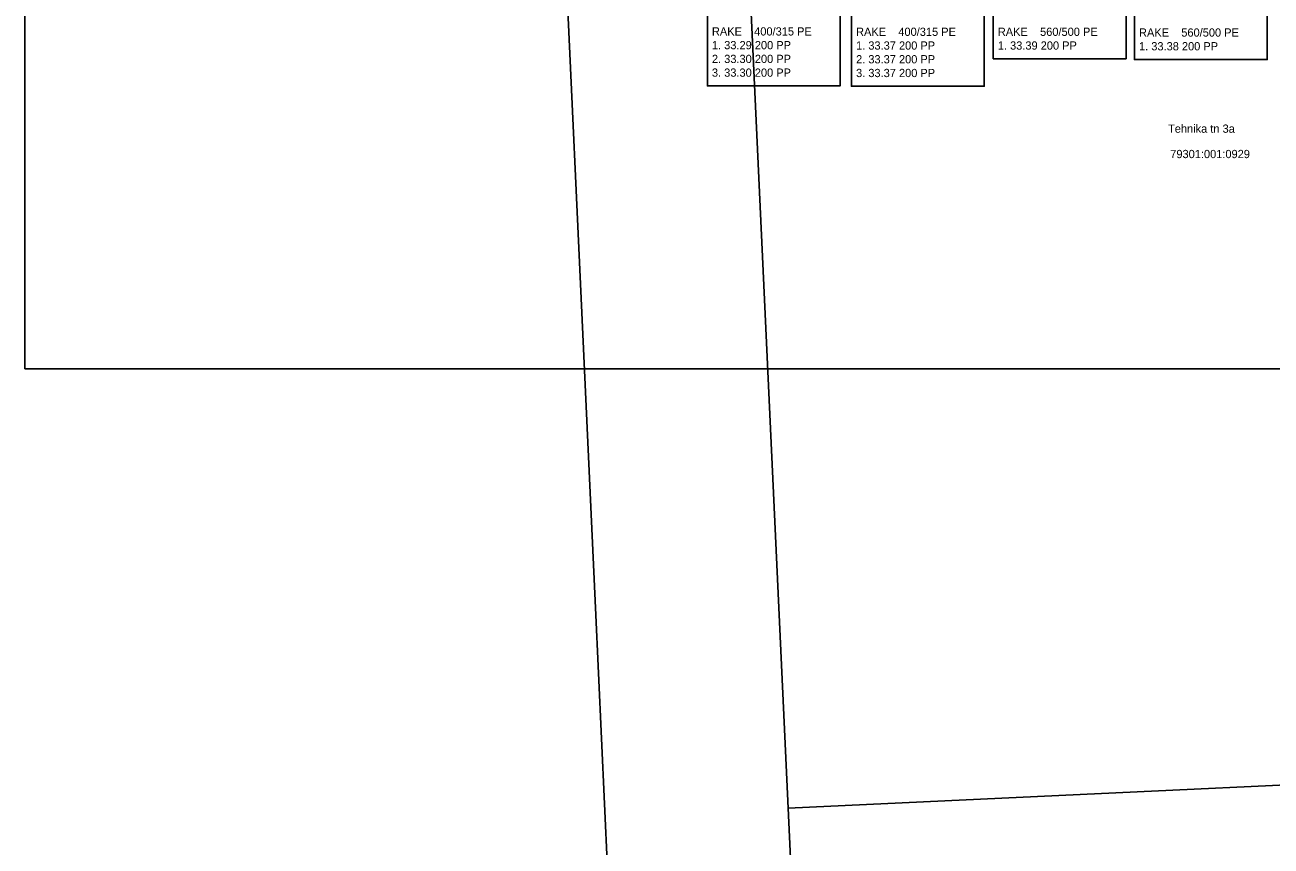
# Model space of a CAD drawing. Extents: x 660470 to 660755, y 6470558 to 6471387.
# Drawn here: x 660470.5 to 660606.6, y 6471130 to 6471219.7 of the extents above; entities that cross this region are included whole.
import ezdxf

# ---------------------------------------------------------------- set-up
doc = ezdxf.new("R2010")
doc.units = 0
for name, color, linetype in [('ABIJOONIS', 7, 'Continuous'), ('PIIR', 7, 'Continuous'), ('VORMISTUS', 7, 'Continuous')]:
    doc.layers.add(name, color=color, linetype=linetype)

msp = doc.modelspace()

# ---------------------------------------------------------------- linework, layer by layer
at = {"layer": 'ABIJOONIS'}
for points in [[(660545.01, 6471228.07), (660559.51, 6471228.07), (660559.51, 6471213.07), (660545.01, 6471213.07)], [(660560.75, 6471228.03), (660575.25, 6471228.03), (660575.25, 6471213.03), (660560.75, 6471213.03)], [(660576.23, 6471228.03), (660590.73, 6471228.03), (660590.73, 6471216.03), (660576.23, 6471216.03)], [(660591.65, 6471227.95), (660606.15, 6471227.95), (660606.15, 6471215.95), (660591.65, 6471215.95)]]:
    msp.add_lwpolyline(points, close=True, dxfattribs=at)
at = {"layer": 'PIIR'}
for points in [[(660532.81, 6471156.05), (660528.16, 6471255.93), (660525.22, 6471319.23), (660540.19, 6471319.98), (660545.2, 6471320.16), (660549.09, 6471235.9), (660553.82, 6471134.18), (660555.4, 6471100.5), (660560.94, 6470982.63), (660563.98, 6470917.75), (660567.02, 6470852.83), (660570.07, 6470787.89), (660573.11, 6470722.94), (660579.07, 6470593.1), (660559.13, 6470592.15), (660551.36, 6470756.48), (660546.74, 6470856.38), (660545.09, 6470891.78), (660542.08, 6470956.29), (660537.4, 6471056.17)], [(660553.82, 6471134.18), (660549.09, 6471235.9), (660644.03, 6471240.27), (660648.73, 6471138.61)]]:
    msp.add_lwpolyline(points, close=True, dxfattribs=at)
at = {"layer": 'VORMISTUS'}
msp.add_lwpolyline([(660755.49, 6471182.17), (660470.49, 6471182.17), (660470.49, 6471387.17), (660755.49, 6471387.17)], close=True, dxfattribs=at)

# ---------------------------------------------------------------- texts
at = {"layer": 'ABIJOONIS'}
for s, p in [('RAKE    400/315 PE', (660545.51, 6471218.57)), ('RAKE    400/315 PE', (660561.25, 6471218.53)), ('RAKE    560/500 PE', (660576.73, 6471218.53)), ('RAKE    560/500 PE', (660592.15, 6471218.45)), ('1. 33.29 200 PP', (660545.51, 6471217.07)), ('1. 33.37 200 PP', (660561.25, 6471217.03)), ('1. 33.39 200 PP', (660576.73, 6471217.03)), ('1. 33.38 200 PP', (660592.15, 6471216.95)), ('2. 33.30 200 PP', (660545.51, 6471215.57)), ('2. 33.37 200 PP', (660561.25, 6471215.53)), ('3. 33.30 200 PP', (660545.51, 6471214.07)), ('3. 33.37 200 PP', (660561.25, 6471214.03))]:
    msp.add_text(s, height=0.9, dxfattribs=at).set_placement(p)
at = {"layer": 'PIIR'}
for s, p in [('Tehnika tn 3a', (660595.32, 6471207.95)), ('79301:001:0929', (660595.56, 6471205.18))]:
    msp.add_text(s, height=0.9, dxfattribs=at).set_placement(p)

doc.saveas('drawing.dxf')
